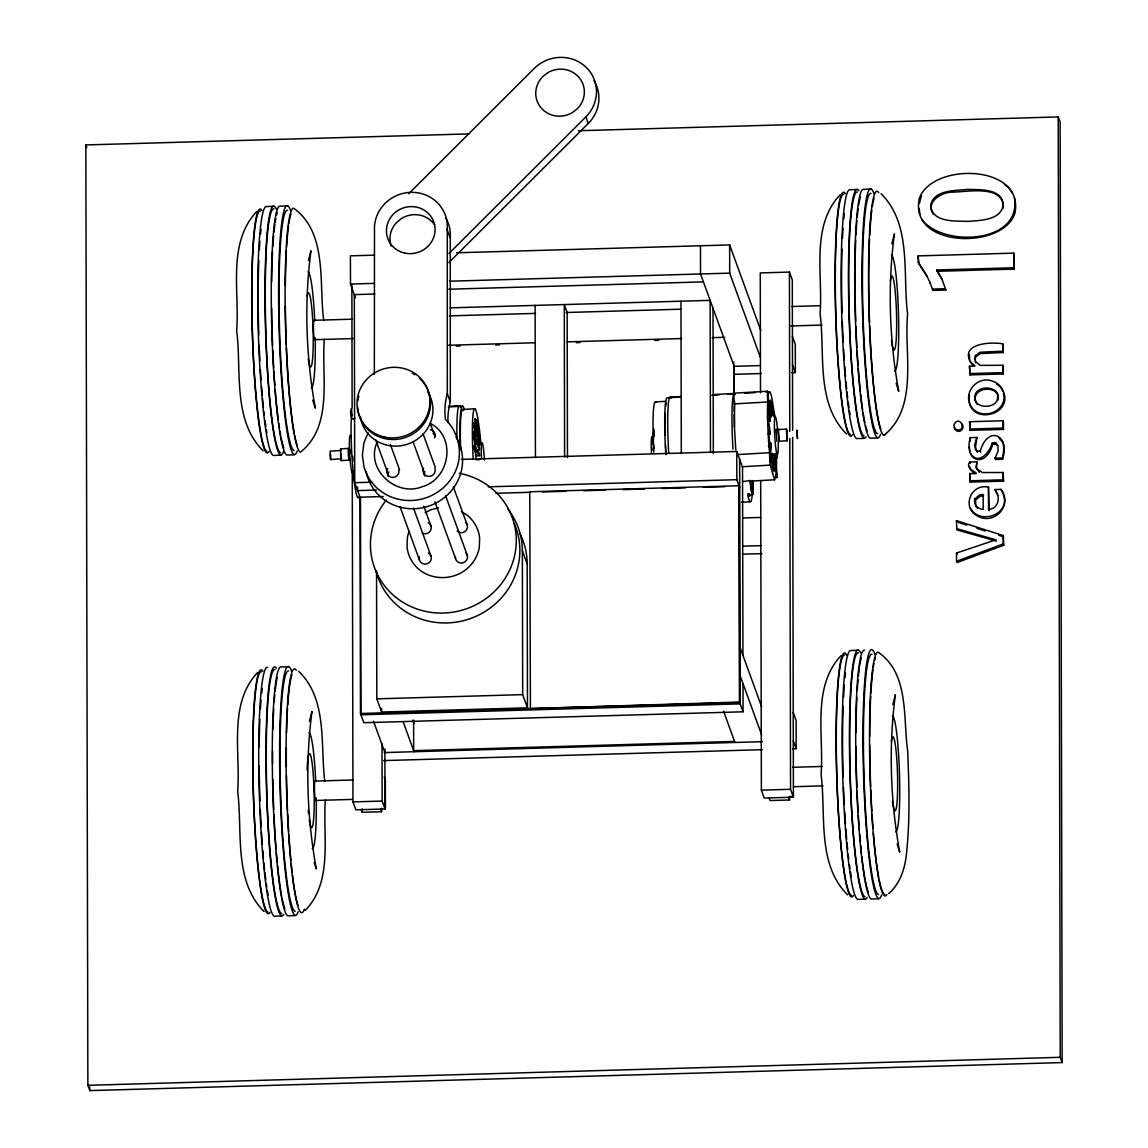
<?xml version="1.0" encoding="UTF-8"?>
<svg xmlns="http://www.w3.org/2000/svg" width="1148" height="1148" viewBox="0 0 1148 1148"><rect width="100%" height="100%" fill="white"/><g stroke="black" fill="none" stroke-linecap="round" stroke-linejoin="round"><path stroke-width="1.5" d="M473.378 434.159L473.406 432.236L479.419 447.935L479.39 449.858L475.918 450.059L473.378 434.159L479.39 449.858M653.112 442.167L653.097 444.19L653.815 430.557M477.898 430.687L477.955 427.228L478.142 434.03M767.955 424.645L767.524 416.423M475.903 450.734L475.918 449.901M734.232 411.199L734.447 403.335M787.356 438.493L787.141 440.76L778.947 441.234L778.229 429.051L778.703 430.227M341.516 458.454L341.3 460.592L340.526 448.882L348.59 448.409L349.035 449.7M768.041 421.23L770.179 421.115L768.83 403.809L770.294 399.992L771.14 416.954M734.548 401.326L734.447 427.085L735.782 449.844M776.493 467.179L776.565 457.679A12.169 1.048 86.7 0 0 777.368 454.321M653.786 428.807L653.212 439.526L653.312 438.235M787.169 437.948L786.983 439.153L786.61 430.873M653.815 433.384L653.757 436.541M368.121 432.825L363.973 442.654L362.352 454.881L364.031 466.992A48.862 46.795 -20 0 0 411.07 500.499A48.862 46.795 -20 0 0 457.952 464.294C462.027 448.366 457.291 430.916 445.453 419.451L445.194 417.284A69.928 66.971 -20 0 1 447.304 393.649L447.275 224.477A36.636 35.1 -20 0 0 408.645 192.477A36.636 35.1 -20 0 0 374.492 230.762L374.334 374.291M447.978 422.564A69.928 66.971 -20 0 1 450.303 401.9L450.274 232.728A36.636 35.1 -20 0 0 445.912 218.163M473.823 423.712L473.952 422.55L479.548 445.481L473.823 423.712L475.903 443.989M969.529 394.812C964.377 428.075 1019.783 415.734 1000.999 387.163A15.699 15.039 -20 0 0 993.278 381.495C976.231 373.975 960.101 396.29 973.518 409.477C985.171 420.311 1007.915 409.965 1003.409 393.219M773.867 454.838L775.273 467.767L773.824 471.57L772.446 453.316L773.035 469.776L770.724 456.43L770.968 443.142L768.83 443.257L768.529 446.744M770.968 443.142L770.222 451.853L768.672 429.783L770.322 433.858L768.184 433.987M779.305 440.43L778.975 441.793L778.272 429.567L786.466 429.094L786.94 431.332M969.371 354.502L969.558 360.199M779.248 440.057L779.076 441.234M998.014 400.021C1001.86 384.236 971.882 384.035 974.996 399.375A8.323 7.979 -20 0 0 977.909 404.039C982.817 407.239 990.035 407.038 994.728 403.522A8.467 8.108 -20 0 0 997.54 398.7L997.54 394.654M919.419 203.483L921.457 195.375M349.595 459.53C348.418 462.773 347.543 444.994 349.049 449.342M1003.338 208.089C1004.07 183.723 965.927 192.276 951.85 192.132C940.886 192.319 925.116 202.306 933.468 214.475M653.686 444.635L653.241 450.174L653.772 447.074M351.848 417.269L351.388 411.199L351.876 415.375M975.169 359.726L975.743 356.899L980.421 353.57L1003.323 352.508L1002.821 343.869C989.562 341.43 956.643 343.855 972.729 365.351M775 417.786L772.877 404.125A44.069 3.788 86.7 0 0 768.586 393.491L768.285 395.572L767.467 391.253L767.739 401.972A32.115 2.755 86.7 0 0 767.625 419.336L768.069 431.39A32.087 2.755 86.7 0 0 769.562 452.728C769.705 465.371 770.782 467.279 774.642 479.764L776.034 474.454L776.88 477.941L776.493 467.193M776.895 441.435L776.019 429.151L776.694 432.968M308.425 260.625L310.979 250.709C304.12 302.699 305.942 356.569 315.313 408.157L312.715 400.092M309.415 721.418L311.983 711.502C305.11 763.492 306.932 817.362 316.303 868.95L314.236 862.492M891.838 243.821L894.407 233.905C887.533 285.895 889.356 339.765 898.726 391.339L896.143 383.274M892.828 704.599L895.397 694.684C888.523 746.688 890.36 800.543 899.716 852.132L897.133 844.067M975.255 449.169L976.876 437.46L970.261 437.661C963.603 461.453 985.4 469.073 992.704 444.463L994.656 443.831L997.684 445.41M970.046 441.506L970.261 437.661M348.59 448.409L349.48 459.76M750.892 494.573L750.778 494.975A48.489 4.162 86.7 0 1 749.5 495.477L749.457 494.013M970.318 452.786C977.508 466.231 989.849 452.613 992.231 443.142L995.933 442.884L997.971 446.127L998.028 451.451L995.015 458.167L995.503 459.487L1002.505 459.286L1003.84 448.739L1003.223 443.53M1002.505 459.286C1010.627 435.164 988.184 424.545 980.292 450.834L978.469 451.322L975.599 449.743M767.467 391.253L734.146 393.176L733.916 396.864L734.419 403.895L767.739 401.972M976.503 468.556L976.891 461.84L969.716 462.056C963.129 470.666 987.337 474.641 969.716 473.464L970.204 482.103L1003.596 481.141L1003.108 472.502L982.458 472.56L976.589 468.642M376.874 442.741C365.365 469.36 396.247 497.328 422.249 486.709C449.916 479.06 456.717 436.843 430.299 423.382M474.856 418.733L479.936 443.214L474.856 418.733L475.545 429.309M976.876 437.46L974.48 445.352L977.335 452.255M976.891 461.84L976.015 467.236L979.359 472.345M742.569 481.629L750.419 480.481L751.997 494.716L747.721 494.96L747.721 493.97M340.669 450.518L330.179 451.121L330.05 455.268L330.653 459.559L341.229 458.827M330.653 459.559L330.71 454.307M256.607 211.72C227.046 242.989 239.745 291.779 236.646 330.61C241.841 370.115 232.097 420.053 263.165 450.82M257.597 672.513C228.036 703.781 240.736 752.571 237.65 791.403C242.831 830.908 233.087 880.846 264.155 911.612M840.02 194.916C810.459 226.17 823.159 274.975 820.074 313.791C825.254 353.311 815.525 403.249 846.593 434.016M305.239 910.421C333.264 881.635 322.66 836.304 325.329 800.041M841.01 655.695C811.449 686.963 824.149 735.768 821.064 774.584C826.244 814.09 816.515 864.042 847.583 894.794M888.667 893.618C900.262 883.544 904.882 868.749 906.461 853.94C910.149 819.715 909.087 785.189 907.666 750.849C902.959 718.103 909.446 673.589 878.191 652.222A122.018 11.48 88.3 0 0 870.356 783.395A122.018 11.48 88.3 0 0 886.844 894.522M408.702 193.739L534.207 68.478A36.636 35.1 -20 0 1 585.781 66.986A36.636 35.1 -20 0 1 585.882 116.852L588.293 123.453L448.825 262.634M448.954 253.507L585.882 116.852M883.903 435.35C919.017 407.239 903.777 352.694 907.623 313.935C902.443 274.429 912.172 224.491 881.104 193.725M425.162 512.754L430.83 509.741L438.579 507.861M1003.237 535.542L1003.739 545.257L957.016 562.549L956.528 561.229L1003.252 543.937L1003.237 535.542L956.442 520.647L956.944 529.917L996.392 541.11M956.528 561.229L956.514 553.035L995.919 539.79L956.456 528.597M983.635 495.749L980.019 496.338L975.613 500.011L975.657 505.794L977.436 508.177M996.837 493.037L994.957 489.55L1001.056 489.378C1013.167 505.393 994.025 526.014 977.048 515.782C961.292 507.301 971.122 482.949 988.5 487.211L988.543 509.224C996.378 509.525 1000.095 500.514 997.368 494.013M448.581 406.378L459.3 405.746M448.366 406.98L462.687 406.148M670.116 397.122L680.836 396.491M712.965 394.639L734.39 393.405M462.73 409.477L474.755 408.788M679.63 397.108L667.103 397.825A54.272 4.664 86.7 0 0 665.682 452.972M711.86 395.242L719.021 394.826M727.961 394.309L735.122 393.893M744.909 393.219L755.427 392.602M765.96 391.999L769.461 391.798M351.819 410.898C351.144 402.216 348.318 423.21 354.876 418.288M655.408 401.9L665.711 401.298M768.414 400.724L770.552 400.595M341.3 460.592L349.365 460.118M479.505 455.699L476.033 455.899L473.493 446.084L479.434 453.302L479.505 455.699L473.564 448.481M479.692 459.587L476.219 459.788L475.975 454.651M737.992 454.551L769.562 452.728M742.34 466.734L770.408 465.112M773.135 467.839L775.273 467.767M750.06 481.184L774.642 479.764M741.508 502.25L750.462 501.733M786.466 429.094L787.141 440.76M578.291 130.743L1058.212 116.924L1060.135 122.19L1062.158 1062.574L89.788 1090.6L87.865 1085.319L85.842 144.935L469.058 133.9M273.884 206.339L266.566 206.554A124.486 11.71 88.3 0 0 258.243 329.519A124.486 11.71 88.3 0 0 273.411 455.412L280.715 455.196M287.445 205.951L280.141 206.152A124.486 11.71 88.3 0 0 271.803 329.132A124.486 11.71 88.3 0 0 286.971 455.024L294.275 454.809M857.298 189.52L849.994 189.736A124.486 11.71 88.3 0 0 841.656 312.715A124.486 11.71 88.3 0 0 856.824 438.608L864.128 438.393M870.873 189.133L863.554 189.348A124.486 11.71 88.3 0 0 855.231 312.313A124.486 11.71 88.3 0 0 870.399 438.206L877.703 438.005M374.435 255.157L350.413 255.846L350.484 284.058L355.478 297.777M456.674 252.79L729.64 244.926L760.808 330.552M927.225 276.797L918.644 263.394L918.156 255.889L1013.756 253.134L1014.272 269.091L937.184 271.301L936.711 269.981L1013.799 267.771L1014.272 269.091M350.484 284.058L374.506 283.369M449.557 281.203L729.697 273.138L760.263 357.085M792.622 430.328L792.307 279.997L789.422 272.09L760.249 272.923L760.507 392.831M448.854 289.224L703.408 281.891M374.908 294.017L354.316 294.62L354.732 482.691L360.486 498.519M929.823 282.107L932.922 290.415L945.837 290.042L941.719 278.39L936.711 269.981M450.203 307.851L710.138 300.36L710.469 452.613M449.499 315.872L535.542 313.39M566.021 312.514L680.75 309.199M314.021 320.292L352.221 319.187M791.733 306.516L819.514 305.712M314.81 339.679L353.01 338.574M790.757 325.975L822.011 325.071M448.667 345.261L534.71 342.778M566.983 341.86L681.711 338.545M712.191 337.67L724.732 337.311M456.23 346.108L460.233 345.993M495.663 344.974L499.524 344.859M576.325 342.649L579.912 342.549M654.905 340.382L658.794 340.282M1003.323 352.508L1002.85 351.188L979.933 352.249L975.269 355.579L974.681 358.406L975.814 362.754M733.543 366.341L760.335 365.566M975.341 361.433L980.22 365.394L1002.878 365.279L1003.366 373.947L969.974 374.908L969.486 366.241L975.025 366.083L970.275 361.663M734.634 374.305L761.425 373.531M791.79 372.655L795.363 372.555L795.306 344.343L792.421 336.421M969.5 373.588L1002.893 372.626L1003.366 373.947M969.601 421.718L1002.993 420.756L1003.467 422.077L1003.495 429.395L970.103 430.356L969.601 421.718L970.103 430.356M969.615 429.036L1003.008 428.075L1003.495 429.395M461.295 459.401L736.772 451.465L742.526 467.293L742.943 655.379M995.015 458.167L1002.032 457.966M354.732 482.691L371.88 482.189M376.487 490.067L357.602 490.598L357.602 487.025M488.187 486.838L736.829 479.677L739.714 487.599M383.26 496.524L360.013 497.199L360.472 713.496L363.83 722.723L743.057 711.803L743 683.591M495.95 493.281L529.946 492.305M542.459 491.947L565.72 491.272M583.6 490.756L605.068 490.139M622.962 489.622L644.43 489.005M662.31 488.488L685.571 487.814M703.451 487.297L724.919 486.68M969.73 480.782L1003.122 479.821L1003.596 481.141M742.885 517.949L760.78 517.432M742.943 546.161L760.837 545.644M742.254 554.168L761.928 553.609M288.449 666.73L281.131 666.945A124.486 11.71 88.3 0 0 272.793 789.924A124.486 11.71 88.3 0 0 287.961 915.817L295.28 915.602M858.288 650.313L850.984 650.529A124.486 11.71 88.3 0 0 842.646 773.494A124.486 11.71 88.3 0 0 857.814 899.386L865.118 899.185M376.817 698.845L522.684 694.64L527.477 707.828L381.624 712.033L376.817 698.845L376.544 570.958M739.499 702.031L530.419 708.589L529.759 491.774L739.039 485.748L739.499 702.031L743.057 711.803M360.472 713.496L739.699 702.562L739.226 486.278M734.562 741.421L413.682 750.663L413.624 720.241M384.307 752.571L762.401 741.68M383.619 760.593L762.243 749.687M792.608 748.812L796.181 748.711L796.109 720.499L793.239 712.578M315.011 781.085L353.211 779.98M792.723 767.309L822.241 766.448M315.8 800.457L352.264 799.41M793.498 786.71L823.016 785.863M352.967 801.907L382.141 801.06L385.025 808.981L355.851 809.828L352.967 801.907L352.249 470.824M761.368 790.14L790.542 789.293L793.412 797.214L764.238 798.061L761.368 790.14L760.694 480.524M789.795 796.54L793.325 796.439M361.204 809.67L362.165 812.296L381.61 811.736L381.61 808.221M789.508 796.468L789.508 799.998L770.064 800.558L769.103 797.917M281.705 915.989L274.401 916.204A124.486 11.71 88.3 0 1 259.233 790.312A124.486 11.71 88.3 0 1 267.57 667.332M878.694 898.784L871.389 898.999A124.486 11.71 88.3 0 1 856.221 773.106A124.486 11.71 88.3 0 1 864.559 650.141M87.865 1085.319L1060.235 1057.308L1062.158 1062.574M958.594 522.498L966.96 525.167M976.977 528.353L985.343 531.007M998.703 535.269L1003.725 536.862M340.526 448.882L340.97 450.174M734.146 393.176L734.634 394.639M461.396 511.707L466.748 514.849A36.636 35.1 -20 0 1 479.663 538.426L479.261 547.639A36.636 35.1 -20 0 1 464.309 570.829C451.207 579.927 432.71 579.97 419.953 570.197A36.636 35.1 -20 0 1 407.023 546.62L407.425 537.408A36.636 35.1 -20 0 1 409.075 531.424M998.717 437.603L1002.936 442.54M973.935 473.191L970.089 469.015L969.586 466.418M1004.529 184.268L1008.633 187.626L1012.55 192.979M298.681 671.322C327.783 699.175 320.206 744.894 324.784 781.314M921.772 219.325C942.092 247.222 1021.749 244.266 1014.43 197.901M918.17 262.074L926.737 275.477L930.296 283.427M961.823 423.741C965.081 426.884 961.378 432.825 957.116 431.074A4.506 4.319 -20 0 1 954.476 427.113M994.957 489.55L997.842 495.333M341.143 458.942L340.497 453.575M997.454 394.209C992.36 385.211 972.787 388.785 975.484 400.695A8.323 7.979 -20 0 0 977.034 404.039M937.184 271.301L942.192 279.71M970.232 507.703C978.842 525.612 1011.345 514.749 1003.223 494.429M1002.792 493.037L1001.056 489.378M1002.993 391.296L1001.472 388.483A15.699 15.039 -20 0 0 996.765 384.149M945.837 290.042L945.364 288.722L932.449 289.095L932.922 290.415M969.486 366.241L969.974 374.908M995.933 442.884L996.421 444.204M994.168 442.511L994.656 443.831M992.231 443.142L992.704 444.463M918.156 255.889L918.644 263.394M980.292 450.834L980.779 452.154M988.5 487.211L989.016 510.544L988.543 509.224M1003.252 543.937L1003.739 545.257M969.716 462.056L970.204 463.361M969.716 473.464L970.204 482.103M956.442 520.647L956.93 521.967M956.514 553.035L957.001 554.355M792.479 364.634L795.363 372.555M734.146 366.312L700.524 273.97L700.467 245.758M793.297 740.79L796.181 748.711M740.058 647.458L761.655 706.824M788.561 797.358L789.508 799.998M740.116 675.67L761.727 735.036M723.556 711.143L734.95 742.469M446.945 229.083L449.944 237.335M507.732 508.923A73.285 70.186 -20 0 1 522.369 550.767L527.176 563.955L527.477 707.828M447.304 393.649L450.303 401.9M430.227 423.296L435.092 436.656M453.316 486.752L467.308 525.167M423.067 433.844L435.221 467.25M445.553 495.635L467.437 555.747M413.007 441.65L424.559 473.378M434.891 501.776L455.555 558.545A6.113 5.855 -20 0 0 461.195 563.037L462.788 562.864A6.113 5.855 -20 0 0 466.002 553.092M423.77 506.168L431.06 526.215M390.406 444.62L399.533 469.676M413.51 508.076L431.131 556.507M375.64 439.655L388.397 474.727M399.949 506.455L419.393 559.88M412.806 720.212L414.012 723.513M403.264 722.035L414.069 751.725M373.502 721.231L384.896 752.557M384.264 776.966L385.369 779.98L385.427 808.192L383.776 803.672M380.648 809.11L381.61 811.736M85.842 144.935L86.803 147.575M476.564 428.405L476.305 419.967L480.739 444.161M473.493 446.084L474.483 449.055M480.194 442.654L479.548 439.426L479.778 441.65M476.305 419.967L480.495 443.401M751.997 494.716L749.859 480.955M477.955 427.228L480.854 444.333M473.406 432.236L475.946 448.136M969.357 447.031L970.003 451.896M353.225 476.004L353.555 477.726L353.699 475.473M919.204 208.448L919.864 214.303M770.982 412.95L771.241 415.26L773.379 415.146L771.069 401.786L771.6 416.609M774.269 453.661L775.503 464.897L775.732 453.245M770.179 421.115L768.6 406.665C766.878 416.078 769.49 424.803 770.322 433.858M772.073 458.181L772.432 461.396M748.711 494.157L749.041 496.051L749.214 494.013M473.952 422.55L474.641 429.309M474.985 432.681L475.329 436.068M398.786 470.049L398.944 471.57A6.113 5.855 -20 0 1 394.252 477.224L392.673 477.41A6.113 5.855 -20 0 1 386.948 473.033L386.79 471.512A6.113 5.855 -20 0 1 387.708 468.571M388.153 476.32L387.995 474.798A6.113 5.855 -20 0 1 388.914 471.871M768.643 441.133L768.859 443.472M455.455 557.325L455.555 558.545M352.651 456.344L352.996 460.951M774.168 417.14L774.197 413.022L774.699 417.025M475.057 418.503L475.631 427.314M323.793 320.522C318.656 283.585 327.998 233.331 293.773 208.247A122.018 11.48 88.3 0 0 285.608 328.773A122.018 11.48 88.3 0 0 300.475 452.154C333.666 425.779 321.21 376.114 324.339 339.248M768.586 405.631L768.83 412.175M770.308 453.446L770.48 458.368M476.549 420.713L476.65 424.086M350.714 453.029L350.657 450.002M734.203 414.299L734.447 427.085M1058.212 116.924L1060.235 1057.308M1013.756 253.134L1013.799 267.771M1002.821 343.869L1002.85 351.188M1002.878 365.279L1002.893 372.626M1002.993 420.756L1003.008 428.075M1003.108 472.502L1003.122 479.821M792.637 437.488L793.412 797.214M789.422 272.09L789.767 431.361M789.781 438.522L790.542 789.293M739.642 459.387L740.173 703.882L360.96 714.802L360.486 497.17M736.772 451.465L736.829 479.677M734.146 366.729L734.203 393.577M733.744 362.094L733.816 394.309M729.64 244.926L729.697 273.138M713.008 308.267L713.324 453.36M680.965 301.192L681.295 453.446M567.471 457.564L567.155 312.471L564.285 304.564L564.601 456.818M535.111 305.397L535.442 457.65M522.369 550.767L522.684 694.64M384.896 749.027L385.025 808.981M382.011 743.804L382.141 801.06M381.624 708.488L381.624 712.033M362.165 808.78L362.165 812.296M351.862 284.69L352.12 408.186M89.788 1087.013L89.788 1090.6M419.809 378.582A36.636 35.1 -20 0 1 408.832 436.111A36.636 35.1 -20 0 1 357.645 406.837M357.918 400.695A36.636 35.1 -20 0 1 358.836 396.146M412.247 373.186A36.636 35.1 -20 0 1 414.916 374.765M519.771 533.332A73.285 70.186 -20 0 1 527.176 563.955M428.29 553.02A6.113 5.855 -20 0 1 430.773 560.525A6.113 5.855 -20 0 1 423.196 563.783A6.113 5.855 -20 0 1 419.393 556.837M465.729 522.584A6.113 5.855 -20 0 1 465.744 530.893A6.113 5.855 -20 0 1 457.148 531.137M428.233 522.727A6.113 5.855 -20 0 1 430.471 530.692A6.113 5.855 -20 0 1 422.177 533.074M459.286 473.277A73.285 70.186 -20 0 1 511.305 566.294A73.285 70.186 -20 0 1 406.98 604.637A73.285 70.186 -20 0 1 386.331 500.083M514.175 523.287A73.285 70.186 -20 0 1 469.532 618.872A73.285 70.186 -20 0 1 375.97 570.527M456.014 437.001A48.862 46.795 -20 0 1 430.974 505.307A48.862 46.795 -20 0 1 366.212 471.857M423.583 468.241A6.113 5.855 -20 0 0 423.138 469.719L423.095 471.254A6.113 5.855 -20 0 0 428.175 476.32L429.754 476.32A6.113 5.855 -20 0 0 435.135 471.254L435.178 469.719A6.113 5.855 -20 0 0 434.819 468.241M430.371 429.639A6.113 5.855 -20 0 1 435.135 434.992L434.992 436.527A6.113 5.855 -20 0 1 434.461 437.976M424.66 476.033A6.113 5.855 -20 0 1 424.286 474.555L424.329 473.019A6.113 5.855 -20 0 1 424.789 471.541M433.069 433.427A6.113 5.855 -20 0 1 435.379 435.408M428.017 392.315A36.636 35.1 -20 0 1 408.272 443.903A36.636 35.1 -20 0 1 360.343 416.494M593.99 80.719A36.636 35.1 -20 0 1 588.293 123.453M391.124 246.059A24.424 23.391 -20 0 1 396.189 222.927L401.011 218.809A24.424 23.391 -20 0 1 434.633 224.821M315.198 337.77A9.772 0.918 88.3 0 1 314.193 338.416A9.772 0.918 88.3 0 1 313.461 328.644L313.461 326.19A9.772 0.918 88.3 0 1 314.509 320.981M316.188 798.549A9.772 0.918 88.3 0 1 315.183 799.195A9.772 0.918 88.3 0 1 314.466 789.437L314.452 786.968A9.772 0.918 88.3 0 1 315.255 781.099M460.391 449.212A54.272 4.664 86.7 0 1 464.022 408.588M351.374 418.489A32.087 2.755 86.7 0 0 351.13 435.035L351.489 446.873A32.115 2.755 86.7 0 0 352.881 468.398L353.024 477.051L354.517 483.652A44.069 3.788 86.7 0 0 358.879 496.826M456.933 437.273A54.817 4.707 86.7 0 1 460.606 407.325M353.039 470.91A18.971 1.636 86.7 0 1 349.796 455.813A18.971 1.636 86.7 0 1 350.771 436.053M460.707 449.758A50.885 4.377 86.7 0 1 463.649 410.582M473.206 458.956A50.885 4.377 86.7 0 1 474.081 409.362A50.885 4.377 86.7 0 1 480.883 443.86M481.5 458.597A16.546 1.421 86.7 0 1 482.074 442.769A16.546 1.421 86.7 0 1 484.427 459.975M269.019 451.508A122.018 11.48 88.3 0 1 252.287 332.403A122.018 11.48 88.3 0 1 261.902 210.428M283.642 451.336A124.486 11.71 88.3 0 1 265.662 333.365A124.486 11.71 88.3 0 1 276.238 209.022M266.896 432.853A120.21 11.308 88.3 0 1 266.365 429.711M265.834 426.324A120.21 11.308 88.3 0 1 265.044 420.842M264.298 414.945A120.21 11.308 88.3 0 1 263.94 411.917M263.423 407.153A120.21 11.308 88.3 0 1 262.576 398.715M262.261 395.199A120.21 11.308 88.3 0 1 261.557 386.603M261.055 379.945A120.21 11.308 88.3 0 1 260.381 369.556M259.878 360.716A120.21 11.308 88.3 0 1 259.175 345.261M258.788 334.786A120.21 11.308 88.3 0 1 258.831 260.323M259.333 249.848A120.21 11.308 88.3 0 1 259.907 241.152M260.553 233.948A120.21 11.308 88.3 0 1 261.084 229.126M267.025 451.308A120.21 11.308 88.3 0 1 252.373 329.749A120.21 11.308 88.3 0 1 260.424 211.017M283.814 447.993A121.989 11.466 88.3 0 1 281.073 437.431M280.7 435.465A121.989 11.466 88.3 0 1 279.954 431.189M279.452 428.075A121.989 11.466 88.3 0 1 278.72 423.052M278.247 419.494A121.989 11.466 88.3 0 1 275.262 390.32M274.874 385.369A121.989 11.466 88.3 0 1 273.913 371.507M273.698 367.948A121.989 11.466 88.3 0 1 272.793 350.384M272.578 345.089A121.989 11.466 88.3 0 1 271.631 307.98M271.646 281.748A121.989 11.466 88.3 0 1 272.55 251.685M272.837 246.59A121.989 11.466 88.3 0 1 273.64 235.67M273.985 232.126A121.989 11.466 88.3 0 1 274.903 224.276M275.219 222.138A121.989 11.466 88.3 0 1 275.879 218.263M276.596 215.02A121.989 11.466 88.3 0 1 277.342 212.452M280.643 452.699A121.989 11.466 88.3 0 1 265.776 329.333A121.989 11.466 88.3 0 1 273.942 208.85M297.203 450.949A124.486 11.71 88.3 0 1 279.108 328.916A124.486 11.71 88.3 0 1 290.602 210.572M297.375 445.883A120.21 11.308 88.3 0 1 294.692 435.479M294.319 433.542A120.21 11.308 88.3 0 1 286.455 347.959M286.311 344.486A120.21 11.308 88.3 0 1 285.364 306.2M285.35 285.493A120.21 11.308 88.3 0 1 286.383 250.738M286.57 247.423A120.21 11.308 88.3 0 1 288.593 225.439M288.909 223.329A120.21 11.308 88.3 0 1 291.004 213.786M294.161 450.518A120.21 11.308 88.3 0 1 279.524 328.974A120.21 11.308 88.3 0 1 287.56 210.228M307.19 296.112A37.037 3.487 88.3 0 1 311.912 309.415A37.037 3.487 88.3 0 1 312.73 357.057A37.037 3.487 88.3 0 1 308.267 358.937M307.994 271.861A58.017 5.453 88.3 0 1 314.71 320.436M315.241 338.918A58.017 5.453 88.3 0 1 311.18 387.823M752.342 493.999A54.272 4.664 86.7 0 1 747.721 494.96M752.858 480.582A54.272 4.664 86.7 0 1 752.557 490.827M668.71 452.958A54.817 4.707 86.7 0 1 671.092 397.954M732.969 449.241A54.817 4.707 86.7 0 1 735.366 394.238M778.244 442.468A18.971 1.636 86.7 0 1 776.148 450.26A18.971 1.636 86.7 0 1 774.527 419.752A18.971 1.636 86.7 0 1 777.598 430.313M666.084 454.737A50.885 4.377 86.7 0 1 665.553 444.793M665.194 435.121A50.885 4.377 86.7 0 1 665.237 413.424M665.783 406.177A50.885 4.377 86.7 0 1 666.385 402.776M653.858 452.111A50.885 4.377 86.7 0 1 656.01 402.403M651.519 453.302A16.546 1.421 86.7 0 1 652.781 438.55M852.447 434.705A122.018 11.48 88.3 0 1 835.701 315.6A122.018 11.48 88.3 0 1 845.33 193.625M866.123 436.757A124.486 11.71 88.3 0 1 849.046 315.226A124.486 11.71 88.3 0 1 858.862 190.783M850.051 414.5A120.21 11.308 88.3 0 1 849.52 411.228M848.989 407.727A120.21 11.308 88.3 0 1 848.214 402.101M847.712 398.126A120.21 11.308 88.3 0 1 847.009 391.956M846.664 388.698A120.21 11.308 88.3 0 1 846.004 381.911M845.531 376.616A120.21 11.308 88.3 0 1 844.727 366.485M844.239 359.711A120.21 11.308 88.3 0 1 843.593 349.222M843.22 342.219A120.21 11.308 88.3 0 1 842.331 321.454M842.058 312.758A120.21 11.308 88.3 0 1 842.044 249.087M842.474 238.153A120.21 11.308 88.3 0 1 843.048 228.222M843.794 218.866A120.21 11.308 88.3 0 1 844.311 213.858M850.438 434.489A120.21 11.308 88.3 0 1 835.801 312.945A120.21 11.308 88.3 0 1 843.852 194.199M867.228 431.174A121.989 11.466 88.3 0 1 865.664 425.879M864.889 422.478A121.989 11.466 88.3 0 1 864.114 418.661M863.87 417.284A121.989 11.466 88.3 0 1 863.124 412.849M862.622 409.635A121.989 11.466 88.3 0 1 860.67 394.324M860.311 391.081A121.989 11.466 88.3 0 1 858.288 368.565M858.044 365.179A121.989 11.466 88.3 0 1 857.125 351.13M856.91 347.543A121.989 11.466 88.3 0 1 855.934 326.506M855.734 321.182A121.989 11.466 88.3 0 1 855.719 240.233M855.978 234.866A121.989 11.466 88.3 0 1 856.91 220.717M857.226 217.058A121.989 11.466 88.3 0 1 858.13 208.907M858.632 205.32A121.989 11.466 88.3 0 1 860.383 196.839M864.057 435.881A121.989 11.466 88.3 0 1 849.204 312.529A121.989 11.466 88.3 0 1 857.369 192.032M880.631 434.145A124.486 11.71 88.3 0 1 862.535 312.113A124.486 11.71 88.3 0 1 874.03 193.754M880.803 429.079A120.21 11.308 88.3 0 1 869.667 325.932M869.524 322.43A120.21 11.308 88.3 0 1 869.538 239.128M869.71 235.627A120.21 11.308 88.3 0 1 871.834 210.055M872.322 206.525A120.21 11.308 88.3 0 1 874.059 198.159M877.589 433.714A120.21 11.308 88.3 0 1 862.937 312.156A120.21 11.308 88.3 0 1 870.988 193.424M885.854 433.743A122.018 11.48 88.3 0 1 869.108 314.624A122.018 11.48 88.3 0 1 878.737 192.663M890.389 280.758A37.037 3.487 88.3 0 1 895.225 291.492A37.037 3.487 88.3 0 1 896.129 340.612A37.037 3.487 88.3 0 1 891.465 340.569M891.422 255.043A58.017 5.453 88.3 0 1 898.482 313.705A58.017 5.453 88.3 0 1 894.608 371.005M853.438 895.483A122.018 11.48 88.3 0 1 836.591 772.374A122.018 11.48 88.3 0 1 847.109 655.809M867.113 897.535A124.486 11.71 88.3 0 1 849.922 771.93A124.486 11.71 88.3 0 1 860.656 652.997M851.314 876.828A120.21 11.308 88.3 0 1 850.51 872.021M849.979 868.519A120.21 11.308 88.3 0 1 849.463 864.817M848.716 858.919A120.21 11.308 88.3 0 1 848.185 854.327M847.655 849.491A120.21 11.308 88.3 0 1 846.994 842.689M846.679 839.188A120.21 11.308 88.3 0 1 845.846 828.942M845.473 823.92A120.21 11.308 88.3 0 1 844.684 811.765M844.297 804.691A120.21 11.308 88.3 0 1 843.507 787.499M843.149 777.009A120.21 11.308 88.3 0 1 843.163 706.135M843.565 697.195A120.21 11.308 88.3 0 1 844.325 685.126M844.957 677.923A120.21 11.308 88.3 0 1 845.488 673.101M851.443 895.282A120.21 11.308 88.3 0 1 836.792 773.723A120.21 11.308 88.3 0 1 844.842 654.991M868.218 891.967A121.989 11.466 88.3 0 1 865.492 881.406M865.118 879.44A121.989 11.466 88.3 0 1 861.832 856.695M861.474 853.509A121.989 11.466 88.3 0 1 860.627 845.057M860.297 841.527A121.989 11.466 88.3 0 1 859.68 834.295M859.278 829.344A121.989 11.466 88.3 0 1 858.331 815.496M858.116 811.923A121.989 11.466 88.3 0 1 857.068 790.829M856.925 787.284A121.989 11.466 88.3 0 1 856.006 746.745M855.992 732.725A121.989 11.466 88.3 0 1 856.882 697.41M857.255 690.565A121.989 11.466 88.3 0 1 858.058 679.645M858.388 676.1A121.989 11.466 88.3 0 1 859.321 668.265M859.622 666.113A121.989 11.466 88.3 0 1 861.387 657.632M865.061 896.674A121.989 11.466 88.3 0 1 850.194 773.322A121.989 11.466 88.3 0 1 858.36 652.825M881.621 894.923A124.486 11.71 88.3 0 1 863.526 772.891A124.486 11.71 88.3 0 1 875.02 654.547M884.835 894.321A120.21 11.308 88.3 0 1 879.095 879.454M878.722 877.517A120.21 11.308 88.3 0 1 873.37 833.032M872.982 828.153A120.21 11.308 88.3 0 1 872.035 814.506M871.834 810.99A120.21 11.308 88.3 0 1 870.787 790.197M870.658 786.71A120.21 11.308 88.3 0 1 869.739 745.066M869.725 736.442A120.21 11.308 88.3 0 1 870.701 696.42M870.887 693.033A120.21 11.308 88.3 0 1 873.011 669.428M873.327 667.304A120.21 11.308 88.3 0 1 873.987 663.501M874.69 660.301A120.21 11.308 88.3 0 1 875.422 657.761M878.579 894.507A120.21 11.308 88.3 0 1 863.927 772.948A120.21 11.308 88.3 0 1 871.978 654.216M891.379 741.551A37.037 3.487 88.3 0 1 896.229 752.284A37.037 3.487 88.3 0 1 897.119 801.404A37.037 3.487 88.3 0 1 892.47 801.347M892.412 715.835A58.017 5.453 88.3 0 1 899.487 774.498A58.017 5.453 88.3 0 1 895.598 831.798M270.024 912.301A122.018 11.48 88.3 0 1 253.278 793.196A122.018 11.48 88.3 0 1 262.906 671.221M283.7 914.353A124.486 11.71 88.3 0 1 266.609 792.823A124.486 11.71 88.3 0 1 276.438 668.38M268.158 895.11A120.21 11.308 88.3 0 1 267.355 890.489M266.824 887.117A120.21 11.308 88.3 0 1 266.293 883.501M265.791 879.698A120.21 11.308 88.3 0 1 264.93 872.695M264.585 869.553A120.21 11.308 88.3 0 1 263.911 862.937M263.423 857.757A120.21 11.308 88.3 0 1 262.806 850.625M262.304 844.096A120.21 11.308 88.3 0 1 261.486 832.099M261.17 826.818A120.21 11.308 88.3 0 1 260.309 809.541M259.965 800.802A120.21 11.308 88.3 0 1 259.204 766.06M259.204 747.061A120.21 11.308 88.3 0 1 259.893 719.294M260.424 708.99A120.21 11.308 88.3 0 1 261.055 700.065M261.715 693.076A120.21 11.308 88.3 0 1 262.261 688.427M268.015 912.1A120.21 11.308 88.3 0 1 253.378 790.542A120.21 11.308 88.3 0 1 261.414 671.81M284.804 908.785A121.989 11.466 88.3 0 1 282.078 898.224M281.691 896.258A121.989 11.466 88.3 0 1 277.543 865.319M277.199 861.875A121.989 11.466 88.3 0 1 276.41 852.935M276.123 849.477A121.989 11.466 88.3 0 1 273.956 814.664M273.712 809.412A121.989 11.466 88.3 0 1 272.793 779.349M272.578 763.564A121.989 11.466 88.3 0 1 272.564 751.309M272.908 729.181A121.989 11.466 88.3 0 1 273.741 709.034M274.185 702.16A121.989 11.466 88.3 0 1 274.803 694.655M275.147 691.211A121.989 11.466 88.3 0 1 277.228 677.349M281.633 913.492A121.989 11.466 88.3 0 1 266.781 790.125A121.989 11.466 88.3 0 1 274.946 669.628M298.207 911.742A124.486 11.71 88.3 0 1 280.112 789.709A124.486 11.71 88.3 0 1 291.606 671.35M297.992 905.557A120.21 11.308 88.3 0 1 292.439 874.948M292.08 871.92A120.21 11.308 88.3 0 1 291.219 863.856M290.875 860.455A120.21 11.308 88.3 0 1 289.942 849.836M289.813 848.229A120.21 11.308 88.3 0 1 288.851 834.797M288.622 831.31A120.21 11.308 88.3 0 1 287.674 813.932M287.517 810.488A120.21 11.308 88.3 0 1 286.469 775.646M286.354 766.993A120.21 11.308 88.3 0 1 286.34 748.022M286.57 732.883A120.21 11.308 88.3 0 1 287.56 708.216M287.761 705.03A120.21 11.308 88.3 0 1 291.994 674.565M295.151 911.311A120.21 11.308 88.3 0 1 280.514 789.752A120.21 11.308 88.3 0 1 288.564 671.02M304.335 909.159A122.018 11.48 88.3 0 1 286.842 797.53A122.018 11.48 88.3 0 1 296.299 670.26M308.181 756.905A37.037 3.487 88.3 0 1 312.902 770.193A37.037 3.487 88.3 0 1 313.72 817.85A37.037 3.487 88.3 0 1 309.271 819.729M308.511 813.588A37.037 3.487 88.3 0 1 308.209 810.416M307.104 770.107A37.037 3.487 88.3 0 1 307.951 758.354M308.999 732.639A58.017 5.453 88.3 0 1 315.7 781.214M316.217 798.032A58.017 5.453 88.3 0 1 312.184 848.616M767.567 395.386C768.299 409.75 768.529 392.645 767.567 395.386M769.748 456.502L770.265 461.955L769.892 455.512L769.748 456.502M776.048 469.561L776.565 475.014L776.192 468.585L776.048 469.561M796.798 431.318L797.473 438.55L796.985 430.113L796.798 431.318M752.37 483.064L753.318 494.487L752.701 481.686L752.37 483.064M752.686 485.575L753.16 491.287L752.686 485.575M919.304 198.661C908.656 248.169 1003.395 249.963 1014.976 213.04C1024.475 163.733 931.516 162.227 919.304 198.661M1003.223 204.244C1001.73 220.459 980.062 220.33 968.166 221.392C956.026 220.803 932.707 222.985 930.641 206.009C932.865 189.549 955.437 190.826 967.506 189.377C979.129 189.879 1001.372 187.999 1003.223 204.244M954.304 424.071L953.988 425.793A4.506 4.319 -20 0 0 956.628 429.754C967.477 431.992 960.044 414.371 954.304 424.071M975.126 498.691C972.887 504.072 977.895 509.21 983.19 509.382L983.162 494.429L979.545 495.018L975.126 498.691M547.797 72.683L542.774 76.586A24.424 23.391 -20 0 0 540.837 107.582A24.424 23.391 -20 0 0 572.307 112.633L577.329 108.744A24.424 23.391 -20 0 0 579.266 77.748A24.424 23.391 -20 0 0 547.797 72.683M384.106 436.943A36.636 35.1 -20 0 0 428.678 392.458A36.636 35.1 -20 0 0 367.633 378.409A36.636 35.1 -20 0 0 384.106 436.943M404.512 253.019A24.424 23.391 -20 0 0 434.231 223.358A24.424 23.391 -20 0 0 393.534 214.002A24.424 23.391 -20 0 0 404.512 253.019"/></g></svg>
